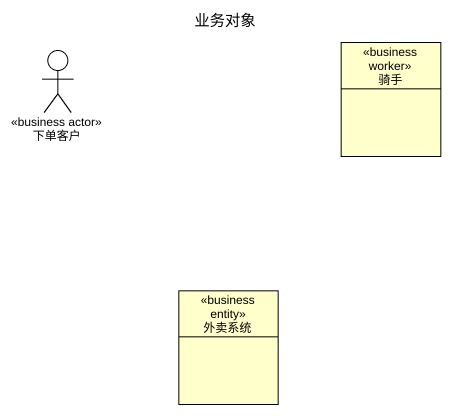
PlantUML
@startuml
title 业务对象
allowmixing
hide circle
hide empty members
actor 下单客户 <<business actor>>
class 骑手 <<business worker>>
class 外卖系统 <<business entity>>
@enduml
